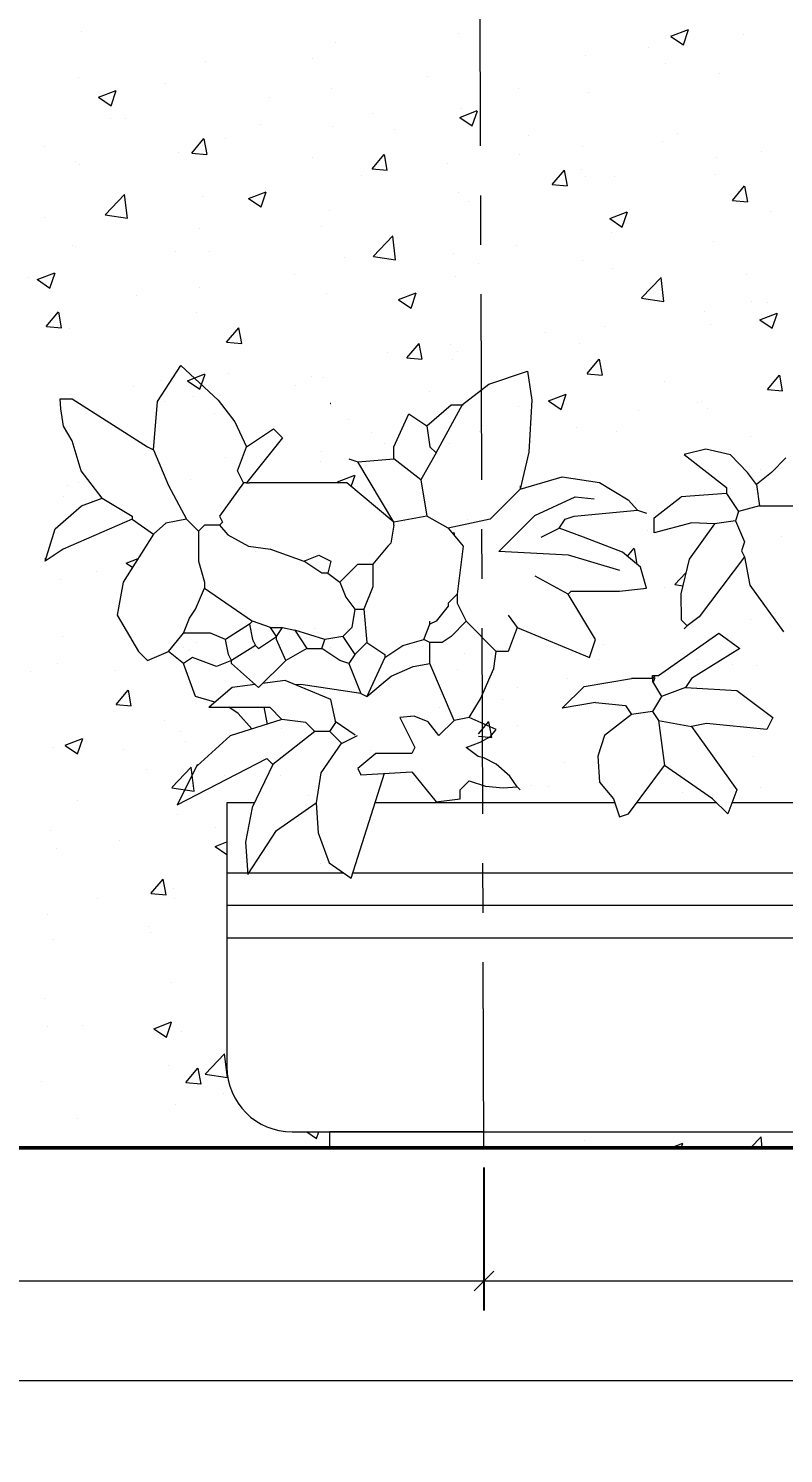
# Model space of a CAD drawing. Header units: inches. Extents: x -1721 to -596, y -6348 to -3031.
# Drawn here: x -800.536 to -799.01, y -3128.603 to -3125.723 of the extents above; entities that cross this region are included whole.
import ezdxf

# ---------------------------------------------------------------- set-up
doc = ezdxf.new("R2010")
doc.units = ezdxf.units.IN
doc.header["$MEASUREMENT"] = 0
doc.linetypes.add('$0$CENTRO2', pattern=[1.125, 0.75, -0.125, 0.125, -0.125])
for name, color, linetype, lineweight in [('$0$A-ELEV-MBE1', 1, 'Continuous', 35), ('$0$A-ELEV-PATT', 8, 'Continuous', 18), ('$0$AA - pareti sezionate', 236, 'Continuous', 50), ('$0$AA- arredo', 8, 'Continuous', 18), ('$0$PROIEZIONI', 145, 'Continuous', 13), ('$1$AA - linee quote', 3, 'Continuous', 13)]:
    doc.layers.add(name, color=color, linetype=linetype, lineweight=lineweight)
doc.layers.add('$0$VEGETAZIONE', color=94, linetype='Continuous')
doc.styles.add('$4$E-ROMANS', font='romans.shx', dxfattribs={"width": 0.8})
doc.dimstyles.new('$0$E-0100_TICK_12', dxfattribs={"dimscale": 0.001, "dimtxt": 70, "dimasz": 40, "dimexe": 60, "dimexo": 40, "dimgap": 60, "dimtad": 4, "dimdec": 0, "dimlfac": 100, "dimzin": 0, "dimdsep": 46, "dimtxsty": '$4$E-ROMANS', "dimblk": 'OBLIQUE', "dimblk1": 'OBLIQUE', "dimblk2": 'OBLIQUE', "dimcen": 60, "dimclrd": 256, "dimclre": 256, "dimclrt": 256, "dimadec": 0, "dimazin": 0, "dimtfac": 1, "dimtdec": 0, "dimtmove": 1, "dimatfit": 3, "dimldrblk": '$0$_Open90', "dimfxl": 1, "dimtfill": 1, "dimtolj": 1, "dimtzin": 0, "dimlwd": -1, "dimarcsym": 0})

# ---------------------------------------------------------------- blocks, each defined once
blk = doc.blocks.new('_Oblique')
at = {"color": 0, "linetype": 'ByBlock', "lineweight": -2}
blk.add_line((-0.5, -0.5), (0.5, 0.5), dxfattribs=at)
blk = doc.blocks.new('*D1088')
at = {"layer": '$1$AA - linee quote', "linetype": 'Continuous', "lineweight": -2, "transparency": 16777216}
for p, q in [((-805.6261, -3128.0254), (-805.6261, -3128.3145)), ((-799.6152, -3128.0254), (-799.6152, -3128.3145))]:
    blk.add_line(p, q, dxfattribs=at)
at = {"layer": '$1$AA - linee quote', "transparency": 16777216}
blk.add_line((-805.6261, -3128.2545), (-799.6152, -3128.2545), dxfattribs=at)
at = {"layer": 'DEFPOINTS', "color": 0, "linetype": 'Continuous', "transparency": 16777216}
for p in [(-805.6261, -3127.9854), (-799.6152, -3127.9854), (-799.6152, -3128.2545)]:
    blk.add_point(p, dxfattribs=at)
at = {"layer": '$1$AA - linee quote', "linetype": 'Continuous', "transparency": 16777216, "xscale": 0.04, "yscale": 0.04, "zscale": 0.04, "rotation": 180}
blk.add_blockref('_Oblique', (-805.6261, -3128.2545), dxfattribs=at)
at = {"layer": '$1$AA - linee quote', "linetype": 'Continuous', "transparency": 16777216, "xscale": 0.04, "yscale": 0.04, "zscale": 0.04}
blk.add_blockref('_Oblique', (-799.6152, -3128.2545), dxfattribs=at)
at = {"layer": '$1$AA - linee quote', "linetype": 'Continuous', "transparency": 16777216, "insert": (-802.6206, -3128.3495), "char_height": 0.07, "attachment_point": 5, "style": '$4$E-ROMANS', "bg_fill": 3, "box_fill_scale": 1.25, "bg_fill_color": 256, "bg_fill_true_color": 13158600, "bg_fill_transparency": 0}
blk.add_mtext('\\A1;601', dxfattribs=at)
blk = doc.blocks.new('$0$_Open90')
at = {"color": 0, "linetype": 'ByBlock', "lineweight": -2}
for p, q in [((-19.685, 19.685), (0, 0)), ((0, 0), (-39.37, 0)), ((0, 0), (-19.685, -19.685))]:
    blk.add_line(p, q, dxfattribs=at)
blk = doc.blocks.new('*D1089')
at = {"layer": '$1$AA - linee quote', "linetype": 'Continuous', "lineweight": -2, "transparency": 16777216}
for p, q in [((-799.6152, -3128.0254), (-799.6152, -3128.3145)), ((-796.6261, -3128.0254), (-796.6261, -3128.3145))]:
    blk.add_line(p, q, dxfattribs=at)
at = {"layer": '$1$AA - linee quote', "transparency": 16777216}
blk.add_line((-799.6152, -3128.2545), (-796.6261, -3128.2545), dxfattribs=at)
at = {"layer": 'DEFPOINTS', "color": 0, "linetype": 'Continuous', "transparency": 16777216}
for p in [(-799.6152, -3127.9854), (-796.6261, -3127.9854), (-796.6261, -3128.2545)]:
    blk.add_point(p, dxfattribs=at)
at = {"layer": '$1$AA - linee quote', "linetype": 'Continuous', "transparency": 16777216, "xscale": 0.04, "yscale": 0.04, "zscale": 0.04, "rotation": 180}
blk.add_blockref('_Oblique', (-799.6152, -3128.2545), dxfattribs=at)
at = {"layer": '$1$AA - linee quote', "linetype": 'Continuous', "transparency": 16777216, "xscale": 0.04, "yscale": 0.04, "zscale": 0.04}
blk.add_blockref('_Oblique', (-796.6261, -3128.2545), dxfattribs=at)
at = {"layer": '$1$AA - linee quote', "linetype": 'Continuous', "transparency": 16777216, "insert": (-798.1206, -3128.3495), "char_height": 0.07, "attachment_point": 5, "style": '$4$E-ROMANS', "bg_fill": 3, "box_fill_scale": 1.25, "bg_fill_color": 256, "bg_fill_true_color": 13158600, "bg_fill_transparency": 0}
blk.add_mtext('\\A1;299', dxfattribs=at)
blk = doc.blocks.new('*D1090')
at = {"layer": '$1$AA - linee quote', "linetype": 'Continuous', "lineweight": -2, "transparency": 16777216}
for p, q in [((-805.6961, -3128.0254), (-805.6961, -3128.5157)), ((-796.5552, -3128.0254), (-796.5552, -3128.5157))]:
    blk.add_line(p, q, dxfattribs=at)
at = {"layer": '$1$AA - linee quote', "transparency": 16777216}
blk.add_line((-805.6961, -3128.4557), (-796.5552, -3128.4557), dxfattribs=at)
at = {"layer": 'DEFPOINTS', "color": 0, "linetype": 'Continuous', "transparency": 16777216}
for p in [(-805.6961, -3127.9854), (-796.5552, -3127.9854), (-796.5552, -3128.4557)]:
    blk.add_point(p, dxfattribs=at)
at = {"layer": '$1$AA - linee quote', "linetype": 'Continuous', "transparency": 16777216, "xscale": 0.04, "yscale": 0.04, "zscale": 0.04, "rotation": 180}
blk.add_blockref('_Oblique', (-805.6961, -3128.4557), dxfattribs=at)
at = {"layer": '$1$AA - linee quote', "linetype": 'Continuous', "transparency": 16777216, "xscale": 0.04, "yscale": 0.04, "zscale": 0.04}
blk.add_blockref('_Oblique', (-796.5552, -3128.4557), dxfattribs=at)
at = {"layer": '$1$AA - linee quote', "linetype": 'Continuous', "transparency": 16777216, "insert": (-801.1256, -3128.5507), "char_height": 0.07, "attachment_point": 5, "style": '$4$E-ROMANS', "bg_fill": 3, "box_fill_scale": 1.25, "bg_fill_color": 256, "bg_fill_true_color": 13158600, "bg_fill_transparency": 0}
blk.add_mtext('\\A1;914', dxfattribs=at)

msp = doc.modelspace()

# ---------------------------------------------------------------- linework, layer by layer
at = {"layer": '$0$A-ELEV-MBE1'}
msp.add_line((-796.5552, -3127.9854), (-802.5561, -3127.9854), dxfattribs=at)
at = {"layer": '$0$A-ELEV-PATT', "linetype": 'Continuous'}
for p, q in [((-800.4291, -3125.7291), (-800.4291, -3125.7291)), ((-799.6661, -3125.733), (-799.6661, -3125.733)), ((-799.2374, -3125.739), (-799.2018, -3125.7254)), ((-799.2373, -3125.7391), (-799.212, -3125.7562)), ((-799.2119, -3125.7562), (-799.2016, -3125.7255)), ((-799.0896, -3125.7355), (-799.0896, -3125.7355)), ((-799.9144, -3125.7521), (-799.9144, -3125.7521)), ((-799.282, -3125.7609), (-799.282, -3125.7609)), ((-800.1782, -3125.7902), (-800.1782, -3125.7902)), ((-799.9624, -3125.7839), (-799.9624, -3125.7839)), ((-799.4091, -3125.7776), (-799.4091, -3125.7776)), ((-799.2481, -3125.7937), (-799.2481, -3125.7937)), ((-800.4348, -3125.8227), (-800.4348, -3125.8227)), ((-799.73, -3125.8198), (-799.73, -3125.8198)), ((-799.1393, -3125.8148), (-799.1393, -3125.8148)), ((-800.3943, -3125.8622), (-800.3587, -3125.8485)), ((-800.3688, -3125.8793), (-800.3585, -3125.8486)), ((-800.2586, -3125.8348), (-800.2586, -3125.8348)), ((-799.9224, -3125.8452), (-799.9224, -3125.8452)), ((-799.5444, -3125.8446), (-799.5444, -3125.8446)), ((-799.4031, -3125.8529), (-799.4031, -3125.8529)), ((-800.3942, -3125.8623), (-800.3689, -3125.8793)), ((-800.0495, -3125.8619), (-800.0495, -3125.8619)), ((-799.6597, -3125.8854), (-799.6597, -3125.8854)), ((-800.3704, -3125.9041), (-800.3704, -3125.9041)), ((-800.339, -3125.9048), (-800.339, -3125.9048)), ((-800.0678, -3125.9163), (-800.0678, -3125.9163)), ((-799.8407, -3125.8954), (-799.8407, -3125.8954)), ((-799.6642, -3125.9029), (-799.6286, -3125.8892)), ((-799.6641, -3125.903), (-799.6388, -3125.92)), ((-799.6388, -3125.92), (-799.6285, -3125.8893)), ((-800.2058, -3125.9749), (-800.1813, -3125.9458)), ((-800.1749, -3125.9778), (-800.1808, -3125.9459)), ((-800.1369, -3125.9463), (-800.1369, -3125.9463)), ((-799.9206, -3125.9212), (-799.9206, -3125.9212)), ((-799.7966, -3125.9277), (-799.7966, -3125.9277)), ((-799.5254, -3125.9392), (-799.5254, -3125.9392)), ((-799.2232, -3125.9359), (-799.2232, -3125.9359)), ((-800.503, -3125.9616), (-800.503, -3125.9616)), ((-800.2319, -3125.9731), (-800.2319, -3125.9731)), ((-800.2057, -3125.975), (-800.1753, -3125.9777)), ((-800.1844, -3125.9593), (-800.1844, -3125.9593)), ((-799.4156, -3125.9612), (-799.4156, -3125.9612)), ((-799.2542, -3125.9507), (-799.2542, -3125.9507)), ((-799.0541, -3125.9715), (-799.0541, -3125.9715)), ((-800.441, -3125.9918), (-800.441, -3125.9918)), ((-800.4332, -3125.9971), (-800.4332, -3125.9971)), ((-799.9607, -3125.9845), (-799.9607, -3125.9845)), ((-799.8414, -3126.0068), (-799.8169, -3125.9776)), ((-799.8106, -3126.0097), (-799.8164, -3125.9778)), ((-799.6895, -3125.996), (-799.6895, -3125.996)), ((-799.5428, -3125.978), (-799.5428, -3125.978)), ((-799.1455, -3125.9839), (-799.1455, -3125.9839)), ((-799.8636, -3126.0202), (-799.8636, -3126.0202)), ((-799.8413, -3126.0069), (-799.811, -3126.0095)), ((-799.477, -3126.0387), (-799.4525, -3126.0095)), ((-799.4462, -3126.0415), (-799.4521, -3126.0097)), ((-799.4183, -3126.0074), (-799.4183, -3126.0074)), ((-799.4093, -3126.022), (-799.4093, -3126.022)), ((-799.3504, -3126.0224), (-799.3504, -3126.0224)), ((-799.1471, -3126.0189), (-799.1471, -3126.0189)), ((-800.381, -3126.0996), (-800.3414, -3126.0584)), ((-800.3358, -3126.1067), (-800.3414, -3126.0585)), ((-800.091, -3126.0667), (-800.0555, -3126.053)), ((-800.0656, -3126.0839), (-800.0553, -3126.0532)), ((-800.056, -3126.0455), (-800.056, -3126.0455)), ((-799.6659, -3126.0545), (-799.6659, -3126.0545)), ((-799.477, -3126.0388), (-799.4466, -3126.0414)), ((-799.1127, -3126.0706), (-799.0882, -3126.0414)), ((-799.0818, -3126.0734), (-799.0877, -3126.0416)), ((-800.1832, -3126.0623), (-800.1832, -3126.0623)), ((-800.0909, -3126.0668), (-800.0657, -3126.0839)), ((-799.9267, -3126.0903), (-799.9267, -3126.0903)), ((-799.6466, -3126.0732), (-799.6466, -3126.0732)), ((-799.1126, -3126.0706), (-799.0822, -3126.0733)), ((-800.504, -3126.1045), (-800.504, -3126.1045)), ((-800.3809, -3126.0998), (-800.3357, -3126.1068)), ((-799.361, -3126.1074), (-799.3254, -3126.0937)), ((-799.3609, -3126.1075), (-799.3356, -3126.1246)), ((-799.3355, -3126.1246), (-799.3252, -3126.0939)), ((-799.036, -3126.094), (-799.036, -3126.094)), ((-800.1906, -3126.1284), (-800.1906, -3126.1284)), ((-799.9429, -3126.1241), (-799.9429, -3126.1241)), ((-799.8388, -3126.1837), (-799.7993, -3126.1425)), ((-799.7936, -3126.1908), (-799.7992, -3126.1426)), ((-799.3568, -3126.1363), (-799.3568, -3126.1363)), ((-800.4472, -3126.1609), (-800.4472, -3126.1609)), ((-800.44, -3126.163), (-800.44, -3126.163)), ((-800.2392, -3126.1749), (-800.2392, -3126.1749)), ((-800.1689, -3126.1745), (-800.1689, -3126.1745)), ((-799.5492, -3126.1616), (-799.5492, -3126.1616)), ((-799.1516, -3126.153), (-799.1516, -3126.153)), ((-799.8977, -3126.186), (-799.8977, -3126.186)), ((-799.8387, -3126.1839), (-799.7936, -3126.1909)), ((-799.6764, -3126.1783), (-799.6764, -3126.1783)), ((-799.6265, -3126.1974), (-799.6265, -3126.1974)), ((-799.4155, -3126.1911), (-799.4155, -3126.1911)), ((-800.5354, -3126.2258), (-800.5354, -3126.2258)), ((-800.5179, -3126.2305), (-800.4823, -3126.2169)), ((-800.5178, -3126.2307), (-800.4925, -3126.2477)), ((-800.4924, -3126.2477), (-800.4821, -3126.217)), ((-799.9972, -3126.2206), (-799.9972, -3126.2206)), ((-799.6721, -3126.2236), (-799.6721, -3126.2236)), ((-799.3553, -3126.2089), (-799.3553, -3126.2089)), ((-799.2967, -3126.2678), (-799.2571, -3126.2265)), ((-799.2515, -3126.2749), (-799.2571, -3126.2267)), ((-799.0841, -3126.2203), (-799.0841, -3126.2203)), ((-800.3168, -3126.2626), (-800.3168, -3126.2626)), ((-800.1896, -3126.2459), (-800.1896, -3126.2459)), ((-799.9329, -3126.2594), (-799.9329, -3126.2594)), ((-799.7878, -3126.2712), (-799.7522, -3126.2576)), ((-799.7624, -3126.2884), (-799.7521, -3126.2577)), ((-799.7877, -3126.2714), (-799.7624, -3126.2884)), ((-799.2966, -3126.2679), (-799.2514, -3126.2749)), ((-799.0751, -3126.2746), (-799.0751, -3126.2746)), ((-799.0425, -3126.2776), (-799.0425, -3126.2776)), ((-800.4997, -3126.3252), (-800.4752, -3126.296)), ((-800.4688, -3126.328), (-800.4747, -3126.2962)), ((-800.1968, -3126.2975), (-800.1968, -3126.2975)), ((-799.1697, -3126.2944), (-799.1697, -3126.2944)), ((-799.0577, -3126.3119), (-799.0222, -3126.2983)), ((-799.0576, -3126.312), (-799.0324, -3126.3291)), ((-799.0323, -3126.3291), (-799.022, -3126.2984)), ((-800.4996, -3126.3252), (-800.4692, -3126.3279)), ((-800.4533, -3126.33), (-800.4533, -3126.33)), ((-800.1353, -3126.3571), (-800.1108, -3126.3279)), ((-800.1045, -3126.3599), (-800.1103, -3126.328)), ((-799.4905, -3126.3366), (-799.4905, -3126.3366)), ((-799.3714, -3126.3255), (-799.3714, -3126.3255)), ((-799.1578, -3126.3221), (-799.1578, -3126.3221)), ((-800.1352, -3126.3571), (-800.1048, -3126.3598)), ((-799.81, -3126.3787), (-799.81, -3126.3787)), ((-799.7709, -3126.3889), (-799.7464, -3126.3598)), ((-799.7401, -3126.3918), (-799.746, -3126.3599)), ((-799.6829, -3126.3619), (-799.6829, -3126.3619)), ((-799.6676, -3126.3763), (-799.6676, -3126.3763)), ((-799.4217, -3126.3602), (-799.4217, -3126.3602)), ((-799.7708, -3126.389), (-799.7405, -3126.3916)), ((-799.6783, -3126.3928), (-799.6783, -3126.3928)), ((-799.4065, -3126.4208), (-799.3821, -3126.3916)), ((-799.3757, -3126.4237), (-799.3816, -3126.3918)), ((-800.2146, -3126.4351), (-800.1791, -3126.4214)), ((-800.2145, -3126.4352), (-800.1893, -3126.4523)), ((-800.1892, -3126.4523), (-800.1789, -3126.4216)), ((-799.9639, -3126.4272), (-799.9639, -3126.4272)), ((-799.9391, -3126.4285), (-799.9391, -3126.4285)), ((-799.4065, -3126.4209), (-799.3761, -3126.4235)), ((-799.0422, -3126.4527), (-799.0177, -3126.4235)), ((-799.0114, -3126.4555), (-799.0172, -3126.4237)), ((-799.9966, -3126.4456), (-799.9966, -3126.4456)), ((-799.4846, -3126.4758), (-799.449, -3126.4621)), ((-799.4591, -3126.4929), (-799.4488, -3126.4622)), ((-799.2496, -3126.437), (-799.2496, -3126.437)), ((-799.0421, -3126.4527), (-799.0117, -3126.4554)), ((-799.4845, -3126.4759), (-799.4592, -3126.4929)), ((-799.4542, -3126.4685), (-799.4542, -3126.4685)), ((-799.1831, -3126.4799), (-799.1831, -3126.4799)), ((-799.1761, -3126.478), (-799.1761, -3126.478)), ((-799.164, -3126.4913), (-799.164, -3126.4913)), ((-799.8895, -3126.5138), (-799.8895, -3126.5138)), ((-799.3033, -3126.4947), (-799.3033, -3126.4947)), ((-799.8422, -3126.5387), (-799.8422, -3126.5387)), ((-799.4278, -3126.5293), (-799.4278, -3126.5293)), ((-799.3471, -3126.5367), (-799.3471, -3126.5367)), ((-799.9114, -3126.6396), (-799.8758, -3126.626)), ((-799.8833, -3126.6489), (-799.8757, -3126.6261)), ((-799.9113, -3126.6397), (-799.9084, -3126.6417)), ((-799.3251, -3126.7899), (-799.3116, -3126.7737)), ((-799.3052, -3126.8058), (-799.3111, -3126.7739)), ((-800.3382, -3126.8035), (-800.3141, -3126.7942)), ((-800.3381, -3126.8036), (-800.3253, -3126.8122)), ((-799.2293, -3126.8467), (-799.2069, -3126.8234)), ((-799.2292, -3126.8469), (-799.2131, -3126.8494)), ((-800.4781, -3127.0065), (-800.4781, -3127.0065)), ((-800.5318, -3127.022), (-800.5318, -3127.022)), ((-800.3607, -3127.0201), (-800.3607, -3127.0201)), ((-800.3587, -3127.0894), (-800.3342, -3127.0602)), ((-800.3279, -3127.0922), (-800.3337, -3127.0604)), ((-800.3586, -3127.0895), (-800.3282, -3127.0921)), ((-800.2616, -3127.1213), (-800.2616, -3127.1213)), ((-799.6261, -3127.1485), (-799.6055, -3127.124)), ((-799.5991, -3127.156), (-799.605, -3127.1242)), ((-800.2276, -3127.1431), (-800.2276, -3127.1431)), ((-799.6261, -3127.1536), (-799.5995, -3127.1559)), ((-800.4842, -3127.1756), (-800.4842, -3127.1756)), ((-800.4618, -3127.1718), (-800.4263, -3127.1582)), ((-800.4617, -3127.172), (-800.4365, -3127.189)), ((-800.4364, -3127.189), (-800.4261, -3127.1583)), ((-800.3446, -3127.1801), (-800.3446, -3127.1801)), ((-800.2174, -3127.1634), (-800.2174, -3127.1634)), ((-800.2977, -3127.2216), (-800.2977, -3127.2216)), ((-800.2463, -3127.2575), (-800.2067, -3127.2162)), ((-800.2011, -3127.2646), (-800.2067, -3127.2164)), ((-800.2462, -3127.2576), (-800.201, -3127.2646)), ((-800.2338, -3127.3122), (-800.2338, -3127.3122)), ((-800.1587, -3127.3384), (-800.1587, -3127.3384)), ((-800.3511, -3127.3637), (-800.3511, -3127.3637)), ((-800.1586, -3127.3764), (-800.1346, -3127.3671)), ((-800.1585, -3127.3765), (-800.1346, -3127.3926)), ((-800.2882, -3127.4715), (-800.2637, -3127.4423)), ((-800.2574, -3127.4744), (-800.2632, -3127.4425)), ((-800.2881, -3127.4716), (-800.2578, -3127.4742)), ((-800.2422, -3127.4615), (-800.2422, -3127.4615)), ((-800.3966, -3127.4812), (-800.3966, -3127.4812)), ((-800.24, -3127.4813), (-800.24, -3127.4813)), ((-800.2923, -3127.5388), (-800.2923, -3127.5388)), ((-800.2895, -3127.5494), (-800.2895, -3127.5494)), ((-800.2462, -3127.6504), (-800.2462, -3127.6504)), ((-800.2822, -3127.7447), (-800.2467, -3127.7311)), ((-800.2568, -3127.7619), (-800.2465, -3127.7312)), ((-800.426, -3127.7391), (-800.426, -3127.7391)), ((-800.2821, -3127.7449), (-800.2568, -3127.7619)), ((-800.2265, -3127.7508), (-800.2265, -3127.7508)), ((-800.2631, -3127.7646), (-800.2631, -3127.7646)), ((-800.1789, -3127.8364), (-800.1394, -3127.7952)), ((-800.1337, -3127.8435), (-800.1394, -3127.7953)), ((-800.2523, -3127.8195), (-800.2523, -3127.8195)), ((-800.2177, -3127.8536), (-800.1932, -3127.8245)), ((-800.1869, -3127.8565), (-800.1928, -3127.8246)), ((-800.1788, -3127.8366), (-800.1337, -3127.8436)), ((-800.5089, -3127.852), (-800.5089, -3127.852)), ((-800.2176, -3127.8537), (-800.1873, -3127.8563)), ((-800.2388, -3127.8973), (-800.2388, -3127.8973)), ((-800.4377, -3127.927), (-800.4377, -3127.927)), ((-799.9732, -3127.9532), (-799.9536, -3127.9664)), ((-799.9536, -3127.9664), (-799.9491, -3127.9532)), ((-799.2371, -3127.9854), (-799.2134, -3127.9763)), ((-799.2162, -3127.9854), (-799.2132, -3127.9764)), ((-799.0762, -3127.9854), (-799.0551, -3127.9633)), ((-799.0525, -3127.9854), (-799.055, -3127.9635))]:
    msp.add_line(p, q, dxfattribs=at)
at = {"layer": '$0$AA - pareti sezionate'}
msp.add_line((-796.0552, -3127.9854), (-806.0631, -3127.9854), dxfattribs=at)
at = {"layer": '$0$AA- arredo'}
for p, q in [((-800.275, -3126.4772), (-800.2275, -3126.4041)), ((-800.2275, -3126.4041), (-800.1522, -3126.4743)), ((-799.6051, -3126.4421), (-799.527, -3126.4158)), ((-799.527, -3126.4158), (-799.5186, -3126.4743)), ((-799.6582, -3126.4831), (-799.6051, -3126.4421)), ((-800.4703, -3126.4918), (-800.4718, -3126.4716)), ((-800.4718, -3126.4716), (-800.4474, -3126.4716)), ((-800.4647, -3126.5269), (-800.4703, -3126.4918)), ((-800.4474, -3126.4716), (-800.2955, -3126.5688)), ((-800.2834, -3126.5749), (-800.275, -3126.4772)), ((-800.1522, -3126.4743), (-800.1187, -3126.5182)), ((-799.7303, -3126.5262), (-799.6817, -3126.4837)), ((-799.712, -3126.5809), (-799.6582, -3126.4831)), ((-799.6817, -3126.4837), (-799.6573, -3126.4837)), ((-799.5186, -3126.4743), (-799.5242, -3126.5796)), ((-800.1187, -3126.5182), (-800.0949, -3126.5688)), ((-799.7971, -3126.5688), (-799.7667, -3126.5019)), ((-799.7667, -3126.5019), (-799.7303, -3126.5262)), ((-800.4474, -3126.5566), (-800.4647, -3126.5269)), ((-800.0949, -3126.5688), (-800.0402, -3126.5323)), ((-800.022, -3126.5506), (-800.0949, -3126.6417)), ((-800.0402, -3126.5323), (-800.022, -3126.5506)), ((-799.7303, -3126.5262), (-799.7242, -3126.5688)), ((-800.4292, -3126.6174), (-800.4474, -3126.5566)), ((-800.2955, -3126.5688), (-800.2834, -3126.5749)), ((-800.2834, -3126.5749), (-800.2526, -3126.6468)), ((-800.1132, -3126.6174), (-800.0949, -3126.5688)), ((-799.7971, -3126.5931), (-799.7971, -3126.5688)), ((-799.7242, -3126.5688), (-799.712, -3126.5809)), ((-799.5242, -3126.5796), (-799.5419, -3126.6539)), ((-799.1668, -3126.5732), (-799.2102, -3126.5843)), ((-799.1165, -3126.5849), (-799.1668, -3126.5732)), ((-799.8883, -3126.5931), (-799.8701, -3126.5992)), ((-799.8701, -3126.5992), (-799.7971, -3126.5931)), ((-799.7971, -3126.7207), (-799.8701, -3126.5992)), ((-799.7424, -3126.6356), (-799.7971, -3126.5931)), ((-799.712, -3126.5809), (-799.7424, -3126.6356)), ((-799.2102, -3126.5843), (-799.1251, -3126.6511)), ((-799.0826, -3126.6207), (-799.1165, -3126.5849)), ((-799.0049, -3126.5908), (-799.034, -3126.6207)), ((-800.3867, -3126.6721), (-800.4292, -3126.6174)), ((-800.101, -3126.6417), (-800.1132, -3126.6174)), ((-799.7424, -3126.6356), (-799.7303, -3126.7086)), ((-799.5419, -3126.6539), (-799.4568, -3126.6296)), ((-799.4568, -3126.6296), (-799.3819, -3126.641)), ((-799.0643, -3126.645), (-799.0826, -3126.6207)), ((-799.034, -3126.6207), (-799.0643, -3126.645)), ((-800.2526, -3126.6468), (-800.2165, -3126.7147)), ((-800.101, -3126.6417), (-800.1496, -3126.7086)), ((-800.0949, -3126.6417), (-800.101, -3126.6417)), ((-800.0949, -3126.6417), (-800.0889, -3126.6417)), ((-799.892, -3126.6417), (-800.0889, -3126.6417)), ((-799.7971, -3126.7207), (-799.892, -3126.6417)), ((-799.5419, -3126.6539), (-799.6026, -3126.7147)), ((-799.5419, -3126.6478), (-799.5419, -3126.6539)), ((-799.3819, -3126.641), (-799.3233, -3126.676)), ((-799.1251, -3126.6633), (-799.2163, -3126.6694)), ((-799.1251, -3126.6511), (-799.1251, -3126.6633)), ((-799.1251, -3126.6633), (-799.1008, -3126.6997)), ((-799.0643, -3126.645), (-799.0583, -3126.6876)), ((-800.4815, -3126.7345), (-800.4285, -3126.6877)), ((-800.4285, -3126.6877), (-800.3867, -3126.6721)), ((-800.3867, -3126.6721), (-800.3259, -3126.7086)), ((-799.5121, -3126.7075), (-799.4305, -3126.6699)), ((-799.4305, -3126.6699), (-799.3922, -3126.6738)), ((-799.3233, -3126.676), (-799.3048, -3126.6964)), ((-799.271, -3126.7119), (-799.2163, -3126.6694)), ((-799.0583, -3126.6876), (-799.1008, -3126.6997)), ((-799.0583, -3126.6876), (-798.961, -3126.6876)), ((-800.3259, -3126.7147), (-800.4657, -3126.7754)), ((-800.3259, -3126.7086), (-800.3259, -3126.7147)), ((-800.3259, -3126.7147), (-800.2834, -3126.745)), ((-800.2582, -3126.7228), (-800.2834, -3126.745)), ((-800.2165, -3126.7147), (-800.2582, -3126.7228)), ((-800.1922, -3126.739), (-800.2165, -3126.7147)), ((-800.1496, -3126.7086), (-800.1436, -3126.7207)), ((-800.1436, -3126.7207), (-800.1496, -3126.7268)), ((-799.7303, -3126.7086), (-799.7971, -3126.7207)), ((-799.7971, -3126.7268), (-799.7971, -3126.7207)), ((-799.6877, -3126.7329), (-799.7303, -3126.7086)), ((-799.6026, -3126.7147), (-799.6877, -3126.7329)), ((-799.5851, -3126.78), (-799.5121, -3126.7075)), ((-799.4629, -3126.7329), (-799.4507, -3126.7147)), ((-799.4507, -3126.7147), (-799.4325, -3126.7086)), ((-799.4325, -3126.7086), (-799.3048, -3126.6964)), ((-799.3048, -3126.6964), (-799.2866, -3126.7025)), ((-799.271, -3126.7423), (-799.271, -3126.7119)), ((-799.1947, -3126.7223), (-799.271, -3126.7423)), ((-799.1494, -3126.7241), (-799.2003, -3126.7954)), ((-799.1494, -3126.7241), (-799.1947, -3126.7223)), ((-799.1069, -3126.718), (-799.1494, -3126.7241)), ((-799.1008, -3126.6997), (-799.1069, -3126.718)), ((-799.1069, -3126.718), (-799.0887, -3126.7605)), ((-800.5021, -3126.7997), (-800.4815, -3126.7345)), ((-800.2834, -3126.745), (-800.3441, -3126.8423)), ((-800.18, -3126.7268), (-800.1922, -3126.739)), ((-800.1922, -3126.739), (-800.1922, -3126.7997)), ((-800.1496, -3126.7268), (-800.18, -3126.7268)), ((-800.1496, -3126.7268), (-800.1326, -3126.7462)), ((-800.1326, -3126.7462), (-800.0908, -3126.7696)), ((-799.7971, -3126.7268), (-799.8032, -3126.7633)), ((-799.6877, -3126.7329), (-799.6573, -3126.7694)), ((-799.4993, -3126.7511), (-799.4629, -3126.7329)), ((-799.4142, -3126.7511), (-799.4629, -3126.7329)), ((-799.3352, -3126.7815), (-799.4142, -3126.7511)), ((-800.4657, -3126.7754), (-800.5021, -3126.7997)), ((-800.0908, -3126.7696), (-800.0463, -3126.7754)), ((-800.0463, -3126.7754), (-799.9795, -3126.7997)), ((-799.8093, -3126.7694), (-799.8397, -3126.8058)), ((-799.8032, -3126.7633), (-799.8093, -3126.7694)), ((-799.6573, -3126.7694), (-799.6695, -3126.8666)), ((-799.4441, -3126.7878), (-799.5851, -3126.78)), ((-799.2988, -3126.8119), (-799.3352, -3126.7815)), ((-799.0887, -3126.7605), (-799.0947, -3126.7788)), ((-799.0947, -3126.7788), (-799.0887, -3126.7909)), ((-800.5021, -3126.7937), (-800.5021, -3126.7997)), ((-800.1922, -3126.7997), (-800.18, -3126.8423)), ((-799.9795, -3126.7997), (-799.9491, -3126.7876)), ((-799.943, -3126.8241), (-799.9795, -3126.7997)), ((-799.9491, -3126.7876), (-799.9248, -3126.7997)), ((-799.9248, -3126.7997), (-799.9308, -3126.8241)), ((-799.9065, -3126.8423), (-799.8701, -3126.8058)), ((-799.8701, -3126.8058), (-799.8397, -3126.8058)), ((-799.8397, -3126.8058), (-799.8396, -3126.8515)), ((-799.3403, -3126.8189), (-799.4441, -3126.7878)), ((-799.2003, -3126.7954), (-799.217, -3126.8656)), ((-799.0887, -3126.7909), (-799.1798, -3126.9125)), ((-799.0887, -3126.7909), (-799.0775, -3126.8481)), ((-799.9308, -3126.8241), (-799.943, -3126.8241)), ((-799.9308, -3126.8241), (-799.9065, -3126.8423)), ((-799.4446, -3126.8666), (-799.5115, -3126.8301)), ((-799.2866, -3126.8544), (-799.2988, -3126.8119)), ((-800.3441, -3126.8423), (-800.3563, -3126.9091)), ((-800.1983, -3126.897), (-800.18, -3126.8544)), ((-800.18, -3126.8423), (-800.18, -3126.8544)), ((-800.18, -3126.8544), (-800.0828, -3126.9213)), ((-799.9065, -3126.8423), (-799.8944, -3126.8727)), ((-799.8396, -3126.8515), (-799.8579, -3126.897)), ((-799.6695, -3126.8666), (-799.6877, -3126.8848)), ((-799.6695, -3126.8666), (-799.6695, -3126.8848)), ((-799.4446, -3126.8666), (-799.4386, -3126.8605)), ((-799.3899, -3126.9578), (-799.4446, -3126.8666)), ((-799.4386, -3126.8605), (-799.3413, -3126.8605)), ((-799.3413, -3126.8605), (-799.2866, -3126.8544)), ((-799.217, -3126.8656), (-799.2163, -3126.9185)), ((-799.0775, -3126.8481), (-799.0097, -3126.9429)), ((-800.2104, -3126.9152), (-800.1983, -3126.897)), ((-799.8944, -3126.8727), (-799.8761, -3126.897)), ((-799.8761, -3126.897), (-799.8822, -3126.9335)), ((-799.8761, -3126.897), (-799.8579, -3126.897)), ((-799.8579, -3126.897), (-799.8518, -3126.9638)), ((-799.6877, -3126.8909), (-799.712, -3126.9213)), ((-799.6877, -3126.8848), (-799.6877, -3126.8909)), ((-799.6695, -3126.8848), (-799.6513, -3126.9213)), ((-800.3563, -3126.9091), (-800.3137, -3126.9821)), ((-800.2226, -3126.9456), (-800.2104, -3126.9152)), ((-800.0828, -3126.9213), (-800.0889, -3126.9274)), ((-800.0463, -3126.9335), (-800.0828, -3126.9213)), ((-799.712, -3126.9213), (-799.7242, -3126.9274)), ((-799.7242, -3126.9274), (-799.7242, -3126.9213)), ((-799.6513, -3126.9213), (-799.6817, -3126.9517)), ((-799.5905, -3126.9821), (-799.6513, -3126.9213)), ((-799.5662, -3126.9091), (-799.548, -3126.9335)), ((-799.2163, -3126.9185), (-799.2041, -3126.9307)), ((-799.1798, -3126.9125), (-799.2041, -3126.9307)), ((-800.253, -3126.9821), (-800.2226, -3126.9456)), ((-800.1679, -3126.9456), (-800.2226, -3126.9456)), ((-800.1375, -3126.9578), (-800.1679, -3126.9456)), ((-800.0889, -3126.9274), (-800.1375, -3126.9578)), ((-800.0889, -3126.9274), (-800.0828, -3126.9578)), ((-800.0706, -3126.976), (-800.0342, -3126.9517)), ((-800.0463, -3126.9335), (-800.022, -3126.9335)), ((-800.0342, -3126.9517), (-800.0463, -3126.9335)), ((-800.0342, -3126.9517), (-800.022, -3126.9335)), ((-800.0342, -3126.9578), (-800.0342, -3126.9517)), ((-800.022, -3126.9335), (-799.9977, -3126.9395)), ((-799.9977, -3126.9395), (-799.9734, -3126.976)), ((-799.9369, -3126.9578), (-799.9977, -3126.9395)), ((-799.9005, -3126.9517), (-799.9369, -3126.9578)), ((-799.8822, -3126.9335), (-799.9005, -3126.9517)), ((-799.9005, -3126.9517), (-799.8761, -3126.9882)), ((-799.7364, -3126.9578), (-799.7242, -3126.9274)), ((-799.6817, -3126.9517), (-799.6999, -3126.9638)), ((-799.548, -3126.9335), (-799.5662, -3126.9821)), ((-799.548, -3126.9335), (-799.4021, -3126.9942)), ((-799.2623, -3127.0307), (-799.1407, -3126.9456)), ((-799.2041, -3126.9307), (-799.2102, -3126.9368)), ((-799.1407, -3126.9456), (-799.0982, -3126.976)), ((-800.3137, -3126.9821), (-800.2955, -3127.0003)), ((-800.2955, -3127.0003), (-800.253, -3126.9821)), ((-800.2226, -3127.0064), (-800.253, -3126.9821)), ((-800.1314, -3126.9882), (-800.1375, -3126.9578)), ((-800.0767, -3126.9699), (-800.1253, -3127.0003)), ((-800.0828, -3126.9578), (-800.0767, -3126.9699)), ((-800.0767, -3126.9699), (-800.0706, -3126.976)), ((-800.0159, -3127.0003), (-800.0342, -3126.9578)), ((-799.9734, -3126.976), (-800.0159, -3127.0003)), ((-799.9734, -3126.976), (-799.943, -3126.976)), ((-799.943, -3126.976), (-799.9369, -3126.9578)), ((-799.9065, -3127.0003), (-799.943, -3126.976)), ((-799.8761, -3126.9882), (-799.8518, -3126.9638)), ((-799.8518, -3126.9638), (-799.8154, -3126.9882)), ((-799.8154, -3126.9942), (-799.7789, -3126.9699)), ((-799.7789, -3126.9699), (-799.7364, -3126.9578)), ((-799.7242, -3126.9638), (-799.7364, -3126.9578)), ((-799.7242, -3127.0064), (-799.7242, -3126.9638)), ((-799.6999, -3126.9638), (-799.7242, -3126.9638)), ((-799.5951, -3127.017), (-799.5905, -3126.9821)), ((-799.5662, -3126.9821), (-799.5905, -3126.9821)), ((-799.4021, -3126.9942), (-799.3899, -3126.9578)), ((-799.0982, -3126.976), (-799.1954, -3127.0368)), ((-800.2043, -3126.9942), (-800.2226, -3127.0064)), ((-800.1983, -3127.0732), (-800.2226, -3127.0064)), ((-800.1557, -3127.0125), (-800.2043, -3126.9942)), ((-800.1253, -3127.0003), (-800.1557, -3127.0125)), ((-800.1253, -3127.0003), (-800.1314, -3126.9882)), ((-800.1253, -3127.0064), (-800.1253, -3127.0003)), ((-800.0706, -3127.055), (-800.1253, -3127.0064)), ((-800.0159, -3127.0003), (-800.0706, -3127.055)), ((-799.8883, -3127.0064), (-799.9065, -3127.0003)), ((-799.8761, -3126.9882), (-799.8883, -3127.0064)), ((-799.8883, -3127.0064), (-799.864, -3127.0672)), ((-799.8154, -3126.9942), (-799.8518, -3127.0732)), ((-799.8154, -3126.9882), (-799.8154, -3126.9942)), ((-799.8027, -3127.0322), (-799.7581, -3127.0123)), ((-799.7581, -3127.0123), (-799.7242, -3127.0064)), ((-799.6756, -3127.1219), (-799.7242, -3127.0064)), ((-800.0169, -3127.041), (-800.0626, -3127.0469)), ((-799.9246, -3127.0796), (-800.0169, -3127.041)), ((-799.8518, -3127.0732), (-799.8027, -3127.0322)), ((-799.6219, -3127.0778), (-799.5951, -3127.017)), ((-799.4126, -3127.0532), (-799.317, -3127.0368)), ((-799.2745, -3127.0368), (-799.317, -3127.0368)), ((-799.2745, -3127.0368), (-799.2745, -3127.0307)), ((-799.2745, -3127.0307), (-799.2684, -3127.0307)), ((-799.2684, -3127.0307), (-799.2745, -3127.0368)), ((-799.2745, -3127.0368), (-799.2745, -3127.0428)), ((-799.2684, -3127.0307), (-799.2623, -3127.0307)), ((-799.1954, -3127.0368), (-799.2076, -3127.055)), ((-800.1238, -3127.055), (-800.1707, -3127.0951)), ((-800.0775, -3127.0489), (-800.1238, -3127.055)), ((-799.9855, -3127.0489), (-799.9959, -3127.0498)), ((-799.864, -3127.0672), (-799.9855, -3127.0489)), ((-799.864, -3127.0672), (-799.8518, -3127.0732)), ((-799.4572, -3127.0971), (-799.4126, -3127.0532)), ((-799.2745, -3127.0428), (-799.2562, -3127.0732)), ((-799.2076, -3127.055), (-799.2562, -3127.0732)), ((-799.2076, -3127.055), (-799.1043, -3127.0611)), ((-799.1043, -3127.0611), (-799.0313, -3127.1158)), ((-800.1588, -3127.0849), (-800.1983, -3127.0732)), ((-800.1709, -3127.0951), (-800.0481, -3127.0951)), ((-800.1117, -3127.1078), (-800.1311, -3127.0951)), ((-800.0602, -3127.0951), (-800.0534, -3127.129)), ((-800.0481, -3127.0951), (-800.0238, -3127.1195)), ((-799.9144, -3127.1255), (-799.9246, -3127.0796)), ((-799.9246, -3127.0796), (-799.9246, -3127.0796)), ((-799.6452, -3127.1158), (-799.6219, -3127.0778)), ((-799.3899, -3127.0854), (-799.4572, -3127.0971)), ((-799.3899, -3127.0854), (-799.3292, -3127.0915)), ((-799.3292, -3127.0915), (-799.317, -3127.1097)), ((-799.2562, -3127.0732), (-799.2745, -3127.1036)), ((-800.0238, -3127.1195), (-800.1283, -3127.1529)), ((-800.084, -3127.1387), (-800.1117, -3127.1078)), ((-799.9752, -3127.1255), (-800.0238, -3127.1195)), ((-799.957, -3127.1438), (-799.9752, -3127.1255)), ((-799.9266, -3127.1438), (-799.9144, -3127.1255)), ((-799.8754, -3127.1515), (-799.9156, -3127.1235)), ((-799.7559, -3127.1129), (-799.785, -3127.1158)), ((-799.785, -3127.1158), (-799.7546, -3127.1766)), ((-799.7279, -3127.1246), (-799.7559, -3127.1129)), ((-799.706, -3127.1522), (-799.7279, -3127.1246)), ((-799.6756, -3127.1219), (-799.706, -3127.1522)), ((-799.6452, -3127.1158), (-799.6756, -3127.1219)), ((-799.5905, -3127.1401), (-799.6452, -3127.1158)), ((-799.317, -3127.1097), (-799.3717, -3127.1522)), ((-799.2745, -3127.1036), (-799.317, -3127.1097)), ((-799.2745, -3127.1036), (-799.2623, -3127.1219)), ((-799.2623, -3127.1219), (-799.1954, -3127.134)), ((-799.2623, -3127.1219), (-799.2501, -3127.213)), ((-799.0313, -3127.1158), (-799.0435, -3127.1401)), ((-800.1283, -3127.1529), (-800.1951, -3127.2136)), ((-799.957, -3127.1438), (-800.0421, -3127.2106)), ((-799.9266, -3127.1438), (-799.957, -3127.1438)), ((-799.9023, -3127.1681), (-799.9266, -3127.1438)), ((-799.8714, -3127.1526), (-799.9023, -3127.1681)), ((-799.623, -3127.1655), (-799.6018, -3127.1538)), ((-799.6018, -3127.1538), (-799.5905, -3127.1401)), ((-799.3717, -3127.1522), (-799.3847, -3127.1936)), ((-799.1651, -3127.1279), (-799.1954, -3127.134)), ((-799.1954, -3127.134), (-799.1043, -3127.2616)), ((-799.0435, -3127.1401), (-799.1651, -3127.1279)), ((-799.9033, -3127.1667), (-799.9446, -3127.2276)), ((-799.7546, -3127.1766), (-799.7607, -3127.1887)), ((-799.6513, -3127.1766), (-799.623, -3127.1655)), ((-799.627, -3127.1948), (-799.6513, -3127.1766)), ((-800.2349, -3127.2924), (-800.0542, -3127.1985)), ((-800.194, -3127.2106), (-800.2349, -3127.2924)), ((-800.0421, -3127.2106), (-800.0837, -3127.2976)), ((-800.0542, -3127.1985), (-800.0421, -3127.2106)), ((-799.8336, -3127.1887), (-799.8701, -3127.2191)), ((-799.7607, -3127.1887), (-799.8336, -3127.1887)), ((-799.6152, -3127.1971), (-799.627, -3127.1948)), ((-799.5906, -3127.2099), (-799.6152, -3127.1971)), ((-799.5627, -3127.2345), (-799.5906, -3127.2099)), ((-799.3847, -3127.1936), (-799.3819, -3127.2462)), ((-799.3231, -3127.3103), (-799.2501, -3127.213)), ((-799.1529, -3127.2799), (-799.2501, -3127.213)), ((-799.9446, -3127.2276), (-799.9546, -3127.2882)), ((-799.8834, -3127.4406), (-799.816, -3127.2284)), ((-799.8701, -3127.2191), (-799.864, -3127.2313)), ((-799.864, -3127.2313), (-799.7607, -3127.2252)), ((-799.7607, -3127.2252), (-799.712, -3127.286)), ((-799.5479, -3127.2556), (-799.5627, -3127.2345)), ((-799.6634, -3127.2616), (-799.6452, -3127.2434)), ((-799.6634, -3127.2799), (-799.6634, -3127.2616)), ((-799.6452, -3127.2434), (-799.6118, -3127.2544)), ((-799.6118, -3127.2544), (-799.5761, -3127.2579)), ((-799.5761, -3127.2579), (-799.5479, -3127.2556)), ((-799.5419, -3127.2616), (-799.5479, -3127.2556)), ((-799.3819, -3127.2462), (-799.3535, -3127.2799)), ((-799.1043, -3127.2616), (-799.1225, -3127.3103)), ((-800.0837, -3127.2976), (-800.0971, -3127.3675)), ((-800.0347, -3127.3442), (-799.9546, -3127.2882)), ((-799.9546, -3127.2882), (-799.9501, -3127.3489)), ((-799.712, -3127.286), (-799.6634, -3127.2799)), ((-799.3535, -3127.2799), (-799.3413, -3127.3163)), ((-799.1225, -3127.3103), (-799.1529, -3127.2799)), ((-799.3413, -3127.3163), (-799.3231, -3127.3103)), ((-800.0926, -3127.4329), (-800.0347, -3127.3442)), ((-799.9501, -3127.3489), (-799.9279, -3127.4095)), ((-800.0971, -3127.3675), (-800.0926, -3127.4329)), ((-799.9279, -3127.4095), (-799.8834, -3127.4406)), ((-800.1346, -3127.4297), (-800.0929, -3127.4297)), ((-800.0905, -3127.4297), (-799.8991, -3127.4297)), ((-799.88, -3127.4297), (-797.909, -3127.4297)), ((-800.1346, -3127.4952), (-797.909, -3127.4952)), ((-800.1346, -3127.5608), (-797.909, -3127.5608))]:
    msp.add_line(p, q, dxfattribs=at)
at = {"layer": '$0$AA- arredo', "linetype": 'Continuous'}
for p, q in [((-800.2678, -3126.4341), (-800.2678, -3126.4341)), ((-800.1309, -3126.4209), (-800.1309, -3126.4209)), ((-800.4504, -3126.463), (-800.4504, -3126.463)), ((-800.3233, -3126.4463), (-800.3233, -3126.4463)), ((-799.7254, -3126.457), (-799.7254, -3126.457)), ((-800.2601, -3126.478), (-800.2601, -3126.478)), ((-800.2029, -3126.4666), (-800.2029, -3126.4666)), ((-799.5459, -3126.4879), (-799.5459, -3126.4879)), ((-800.1607, -3126.5023), (-800.1607, -3126.5023)), ((-799.6241, -3126.537), (-799.6241, -3126.537)), ((-799.6183, -3126.5252), (-799.6183, -3126.5252)), ((-799.0759, -3126.5482), (-799.0759, -3126.5482)), ((-799.9437, -3126.579), (-799.9437, -3126.579)), ((-799.8165, -3126.5623), (-799.8165, -3126.5623)), ((-799.6844, -3126.5619), (-799.6844, -3126.5619)), ((-800.1384, -3126.5896), (-800.1384, -3126.5896)), ((-799.9453, -3126.5976), (-799.9453, -3126.5976)), ((-800.2091, -3126.6357), (-800.2091, -3126.6357)), ((-799.0556, -3126.6148), (-799.0556, -3126.6148)), ((-800.4569, -3126.6466), (-800.4569, -3126.6466)), ((-800.4347, -3126.6404), (-800.4347, -3126.6404)), ((-799.1702, -3126.6604), (-799.1702, -3126.6604)), ((-799.1174, -3126.653), (-799.1174, -3126.653)), ((-800.4657, -3126.6682), (-800.4657, -3126.6682)), ((-800.4056, -3126.6792), (-800.4047, -3126.6781)), ((-800.4041, -3126.6786), (-800.4042, -3126.6783)), ((-799.3098, -3126.6784), (-799.3098, -3126.6784)), ((-799.6481, -3126.7165), (-799.6481, -3126.7165)), ((-799.6906, -3126.731), (-799.6906, -3126.731)), ((-799.6781, -3126.7444), (-799.6759, -3126.7419)), ((-799.6742, -3126.7492), (-799.6755, -3126.742)), ((-799.2841, -3126.7381), (-799.2841, -3126.7381)), ((-799.0129, -3126.7496), (-799.0129, -3126.7496)), ((-800.0773, -3126.7794), (-800.0773, -3126.7794)), ((-799.3063, -3126.8056), (-799.3056, -3126.8056)), ((-800.4719, -3126.8374), (-800.4719, -3126.8374)), ((-800.3982, -3126.8216), (-800.3982, -3126.8216)), ((-799.4402, -3126.8676), (-799.4402, -3126.8676)), ((-799.251, -3126.8534), (-799.251, -3126.8534)), ((-799.0766, -3126.9179), (-799.0766, -3126.9179)), ((-800.4678, -3126.9519), (-800.4678, -3126.9519)), ((-799.9576, -3126.9359), (-799.9576, -3126.9359)), ((-799.8914, -3126.9377), (-799.8914, -3126.9377)), ((-800.2215, -3126.9739), (-800.2215, -3126.9739)), ((-800.211, -3126.9798), (-800.211, -3126.9798)), ((-800.1966, -3126.9634), (-800.1966, -3126.9634)), ((-800.0838, -3126.963), (-800.0838, -3126.963)), ((-799.9254, -3126.9748), (-799.9254, -3126.9748)), ((-799.3729, -3126.9687), (-799.3729, -3126.9687)), ((-799.6542, -3126.9863), (-799.6542, -3126.9863)), ((-799.383, -3126.9977), (-799.383, -3126.9977)), ((-799.1825, -3126.9986), (-799.1825, -3126.9986)), ((-799.1119, -3127.0092), (-799.1119, -3127.0092)), ((-799.0638, -3127.0115), (-799.0638, -3127.0115)), ((-799.6691, -3127.0196), (-799.6691, -3127.0196)), ((-799.4464, -3127.0367), (-799.4464, -3127.0367)), ((-799.2745, -3127.037), (-799.2694, -3127.035)), ((-799.2728, -3127.0457), (-799.2692, -3127.0351)), ((-799.8183, -3127.0431), (-799.8183, -3127.0431)), ((-799.703, -3127.0692), (-799.703, -3127.0692)), ((-799.5471, -3127.0545), (-799.5471, -3127.0545)), ((-799.7042, -3127.0958), (-799.7042, -3127.0958)), ((-799.577, -3127.0791), (-799.577, -3127.0791)), ((-799.2511, -3127.0803), (-799.2511, -3127.0803)), ((-800.025, -3127.1381), (-800.025, -3127.1381)), ((-799.5474, -3127.1311), (-799.5474, -3127.1311)), ((-799.8437, -3127.182), (-799.8437, -3127.182)), ((-799.4525, -3127.2058), (-799.4525, -3127.2058)), ((-799.0703, -3127.1951), (-799.0703, -3127.1951)), ((-800.1399, -3127.2328), (-800.1399, -3127.2328)), ((-800.0265, -3127.233), (-800.0265, -3127.233)), ((-799.7553, -3127.2445), (-799.7553, -3127.2445)), ((-799.5183, -3127.2541), (-799.5183, -3127.2541)), ((-799.4841, -3127.256), (-799.4841, -3127.256)), ((-799.2129, -3127.2674), (-799.2129, -3127.2674)), ((-799.0571, -3127.2581), (-799.0571, -3127.2581)), ((-800.4362, -3127.2837), (-800.4362, -3127.2837)), ((-799.97, -3127.2741), (-799.97, -3127.2741)), ((-799.8379, -3127.2962), (-799.8379, -3127.2962)), ((-800.4904, -3127.3447), (-800.4904, -3127.3447)), ((-800.4782, -3127.3805), (-800.4782, -3127.3805)), ((-799.9459, -3127.4106), (-799.9459, -3127.4106)), ((-800.4966, -3127.5138), (-800.4966, -3127.5138)), ((-800.4847, -3127.5641), (-800.4847, -3127.5641)), ((-800.5028, -3127.6829), (-800.5028, -3127.6829)), ((-800.4976, -3127.7394), (-800.4976, -3127.7394)), ((-800.1414, -3127.8761), (-800.1414, -3127.8761)), ((-799.4124, -3127.9712), (-799.4124, -3127.9712))]:
    msp.add_line(p, q, dxfattribs=at)
at = {"layer": '$0$AA- arredo', "ltscale": 0.05}
for p, q in [((-800.0793, -3127.2882), (-800.1346, -3127.2882)), ((-800.1346, -3127.2882), (-800.1346, -3127.8215)), ((-799.3507, -3127.2882), (-799.835, -3127.2882)), ((-799.1445, -3127.2882), (-799.3066, -3127.2882)), ((-798.771, -3127.2882), (-799.1143, -3127.2882)), ((-800.0029, -3127.9532), (-798.0407, -3127.9532)), ((-799.6152, -3127.9532), (-799.9276, -3127.9532)), ((-799.9276, -3127.9532), (-799.9276, -3127.9854)), ((-799.6152, -3127.9854), (-799.6152, -3127.9532))]:
    msp.add_line(p, q, dxfattribs=at)
at = {"layer": '$0$AA- arredo'}
msp.add_arc((-799.892, -3126.6417), 0.00000076, 49.844, 89.647, dxfattribs=at)
at = {"layer": '$0$AA- arredo', "ltscale": 0.05}
msp.add_arc((-800.0029, -3127.8215), 0.1317, 180, 270, dxfattribs=at)
at = {"layer": '$0$PROIEZIONI', "ltscale": 0.05}
msp.add_line((-799.9276, -3127.9854), (-799.6152, -3127.9854), dxfattribs=at)
at = {"layer": '$0$VEGETAZIONE'}
msp.add_arc((-799.9263, -3126.4812), 0.000000239, 270.353, 310.156, dxfattribs=at)
at = {"layer": '$1$AA - linee quote', "linetype": '$0$CENTRO2', "ltscale": 0.5}
msp.add_line((-799.6152, -3127.9854), (-799.6261, -3124.6626), dxfattribs=at)

# ---------------------------------------------------------------- next in the draw order: dimensions: what is measured, and where the dimension line sits
at = {"layer": '$1$AA - linee quote', "color": 7, "linetype": 'Continuous', "true_color": 0xffffff}
dim = msp.add_linear_dim(base=(-799.6152, -3128.2545), p1=(-805.6261, -3127.9854), p2=(-799.6152, -3127.9854), dimstyle='$0$E-0100_TICK_12', dxfattribs=at)
dim.commit()
dim.dimension.update_dxf_attribs({"geometry": '*D1088', "text_midpoint": (-802.6206, -3128.3495)})

# ---------------------------------------------------------------- next in the draw order: dimensions: what is measured, and where the dimension line sits
dim = msp.add_linear_dim(base=(-796.6261, -3128.2545), p1=(-799.6152, -3127.9854), p2=(-796.6261, -3127.9854), dimstyle='$0$E-0100_TICK_12', dxfattribs=at)
dim.commit()
dim.dimension.update_dxf_attribs({"geometry": '*D1089', "text_midpoint": (-798.1206, -3128.3495)})

# ---------------------------------------------------------------- next in the draw order: dimensions: what is measured, and where the dimension line sits
dim = msp.add_linear_dim(base=(-796.5552, -3128.4557), p1=(-805.6961, -3127.9854), p2=(-796.5552, -3127.9854), dimstyle='$0$E-0100_TICK_12', dxfattribs=at)
dim.commit()
dim.dimension.update_dxf_attribs({"geometry": '*D1090', "text_midpoint": (-801.1256, -3128.5507)})

doc.saveas('drawing.dxf')
